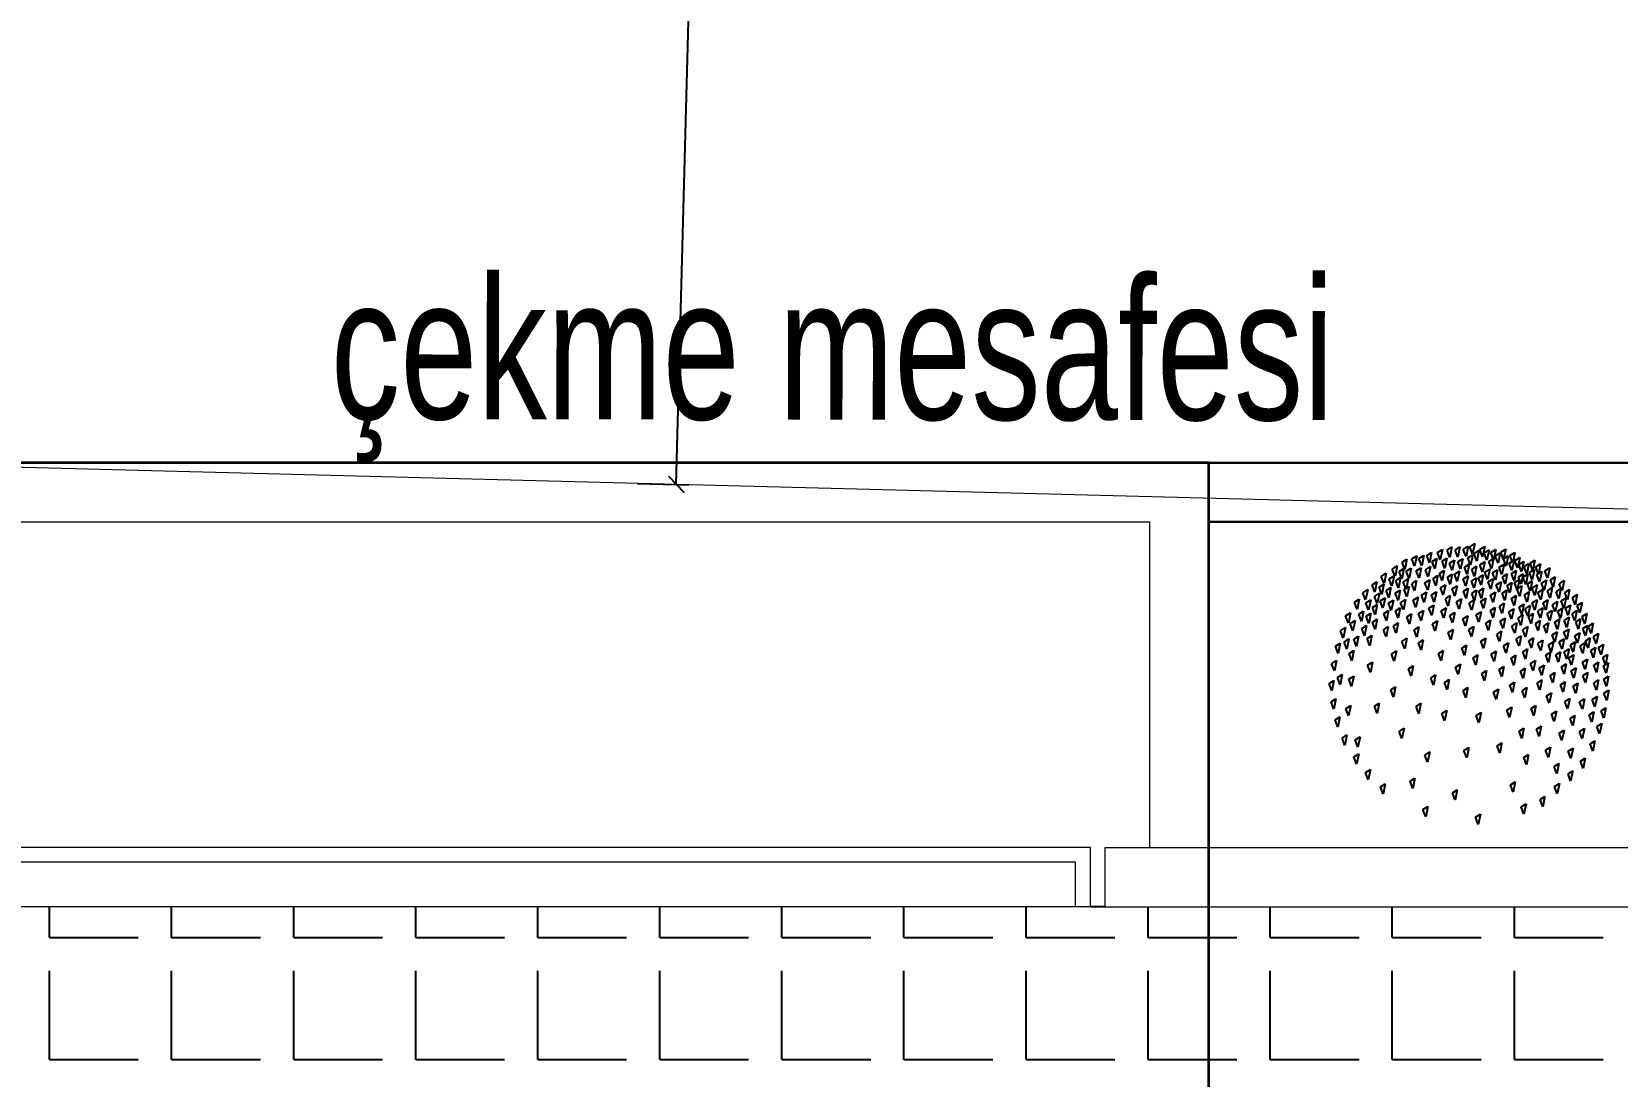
# Model space of a CAD drawing. Header units: inches. Extents: x -7543 to -822, y 102837 to 190349.
# Drawn here: x -837.20388 to -837.17709, y 102837.14122 to 102837.15887 of the extents above; entities that cross this region are included whole.
import ezdxf

# ---------------------------------------------------------------- set-up
doc = ezdxf.new("R2010")
doc.units = ezdxf.units.IN
doc.header["$MEASUREMENT"] = 0
doc.linetypes.add('__ZG_T_P__9', pattern=[22, 1, -10, 1, -10])
doc.linetypes.add('DASHED2', pattern=[9.525, 6.35, -3.175])
doc.layers.get('0').update_dxf_attribs({"lineweight": 25})
for name, color, linetype, lineweight in [('ARSA', 7, 'Continuous', 30), ('BİTKİ', 96, 'Continuous', 25), ('ICOL', 55, 'Continuous', 25), ('TARAMA', 8, 'Continuous', 25), ('YAZI', 7, 'Continuous', 25), ('ÇEKME MESAFESİ', 7, 'Continuous', 20)]:
    doc.layers.add(name, color=color, linetype=linetype, lineweight=lineweight)
doc.layers.add('BALKON', color=7, linetype='Continuous', lineweight=20, true_color=0xffaaa9)
doc.layers.add('DUVAR', color=7, linetype='Continuous', lineweight=35, true_color=0xfc4642)
doc.styles.add('İSİM', font='arial.ttf', dxfattribs={"width": 0.7, "height": 50})

msp = doc.modelspace()

# ---------------------------------------------------------------- linework, layer by layer
at = {"color": 0, "linetype": 'ByBlock', "lineweight": -2}
msp.add_line((-837.193124, 102837.151359), (-837.192861, 102837.151082), dxfattribs=at)
at = {"layer": 'ARSA', "color": 40}
for p, q in [((-837.183996, 102837.151588), (-837.134602, 102837.151588)), ((-837.183996, 102837.150588), (-837.135602, 102837.150588))]:
    msp.add_line(p, q, dxfattribs=at)
at = {"layer": 'BALKON'}
for p, q in [((-837.301996, 102837.151588), (-837.183996, 102837.151588)), ((-837.183996, 102837.151588), (-837.183996, 102837.145087)), ((-837.300996, 102837.150588), (-837.184996, 102837.150588)), ((-837.184996, 102837.150588), (-837.184996, 102837.145087)), ((-837.185996, 102837.145087), (-837.204996, 102837.145087)), ((-837.185996, 102837.144087), (-837.185996, 102837.145087)), ((-837.185746, 102837.145087), (-837.147621, 102837.145087)), ((-837.185746, 102837.144087), (-837.185746, 102837.145087)), ((-837.186246, 102837.144837), (-837.204996, 102837.144837)), ((-837.186246, 102837.144087), (-837.186246, 102837.144837)), ((-837.185996, 102837.144087), (-837.204996, 102837.144087)), ((-837.185746, 102837.144087), (-837.147621, 102837.144087))]:
    msp.add_line(p, q, dxfattribs=at)
at = {"layer": 'BİTKİ'}
for p, q in [((-837.18013, 102837.150069), (-837.180049, 102837.150121)), ((-837.180049, 102837.150121), (-837.180085, 102837.149946)), ((-837.179967, 102837.150112), (-837.179886, 102837.150164)), ((-837.179922, 102837.149989), (-837.179967, 102837.150112)), ((-837.179886, 102837.150164), (-837.179922, 102837.149989)), ((-837.179833, 102837.150112), (-837.179751, 102837.150165)), ((-837.179787, 102837.14999), (-837.179833, 102837.150112)), ((-837.179751, 102837.150165), (-837.179787, 102837.14999)), ((-837.179695, 102837.150124), (-837.179614, 102837.150177)), ((-837.179649, 102837.150002), (-837.179695, 102837.150124)), ((-837.179614, 102837.150177), (-837.179649, 102837.150002)), ((-837.179537, 102837.150046), (-837.179582, 102837.150168)), ((-837.179501, 102837.150221), (-837.179537, 102837.150046)), ((-837.179514, 102837.15005), (-837.179432, 102837.150102)), ((-837.179432, 102837.150102), (-837.179468, 102837.149927)), ((-837.179416, 102837.150123), (-837.179334, 102837.150175)), ((-837.17937, 102837.15), (-837.179416, 102837.150123)), ((-837.179334, 102837.150175), (-837.17937, 102837.15)), ((-837.179342, 102837.150065), (-837.17926, 102837.150118)), ((-837.17926, 102837.150118), (-837.179296, 102837.149943)), ((-837.179228, 102837.150071), (-837.179146, 102837.150124)), ((-837.179146, 102837.150124), (-837.179182, 102837.149949)), ((-837.179059, 102837.150075), (-837.178977, 102837.150127)), ((-837.178977, 102837.150127), (-837.179013, 102837.149952)), ((-837.180895, 102837.149792), (-837.180813, 102837.149845)), ((-837.180813, 102837.149845), (-837.180849, 102837.14967)), ((-837.180729, 102837.149909), (-837.180647, 102837.149961)), ((-837.180683, 102837.149786), (-837.180729, 102837.149909)), ((-837.180647, 102837.149961), (-837.180683, 102837.149786)), ((-837.180562, 102837.149963), (-837.180481, 102837.150015)), ((-837.180517, 102837.14984), (-837.180562, 102837.149963)), ((-837.180481, 102837.150015), (-837.180517, 102837.14984)), ((-837.180444, 102837.149968), (-837.180362, 102837.15002)), ((-837.180398, 102837.149845), (-837.180444, 102837.149968)), ((-837.180362, 102837.15002), (-837.180398, 102837.149845)), ((-837.180333, 102837.14978), (-837.180251, 102837.149832)), ((-837.180312, 102837.150019), (-837.18023, 102837.150071)), ((-837.180266, 102837.149896), (-837.180312, 102837.150019)), ((-837.180251, 102837.149832), (-837.180287, 102837.149657)), ((-837.18023, 102837.150071), (-837.180266, 102837.149896)), ((-837.180221, 102837.14992), (-837.18014, 102837.149972)), ((-837.180176, 102837.149797), (-837.180221, 102837.14992)), ((-837.18014, 102837.149972), (-837.180176, 102837.149797)), ((-837.180085, 102837.149946), (-837.18013, 102837.150069)), ((-837.180052, 102837.149923), (-837.179971, 102837.149976)), ((-837.180007, 102837.149801), (-837.180052, 102837.149923)), ((-837.179971, 102837.149976), (-837.180007, 102837.149801)), ((-837.179927, 102837.149889), (-837.179846, 102837.149941)), ((-837.179882, 102837.149766), (-837.179927, 102837.149889)), ((-837.179846, 102837.149941), (-837.179882, 102837.149766)), ((-837.179787, 102837.149913), (-837.179705, 102837.149965)), ((-837.179741, 102837.14979), (-837.179787, 102837.149913)), ((-837.179705, 102837.149965), (-837.179741, 102837.14979)), ((-837.179677, 102837.149821), (-837.179596, 102837.149873)), ((-837.179632, 102837.149698), (-837.179677, 102837.149821)), ((-837.179596, 102837.149873), (-837.179632, 102837.149698)), ((-837.179617, 102837.149979), (-837.179536, 102837.150031)), ((-837.179572, 102837.149856), (-837.179617, 102837.149979)), ((-837.179536, 102837.150031), (-837.179572, 102837.149856)), ((-837.179468, 102837.149927), (-837.179514, 102837.15005)), ((-837.179414, 102837.149861), (-837.179333, 102837.149913)), ((-837.179333, 102837.149913), (-837.179369, 102837.149738)), ((-837.179296, 102837.149943), (-837.179342, 102837.150065)), ((-837.179264, 102837.149919), (-837.179182, 102837.149972)), ((-837.179218, 102837.149797), (-837.179264, 102837.149919)), ((-837.179182, 102837.149949), (-837.179228, 102837.150071)), ((-837.179182, 102837.149972), (-837.179218, 102837.149797)), ((-837.179154, 102837.150014), (-837.179072, 102837.150066)), ((-837.179108, 102837.149891), (-837.179154, 102837.150014)), ((-837.179072, 102837.150066), (-837.179108, 102837.149891)), ((-837.179013, 102837.149952), (-837.179059, 102837.150075)), ((-837.179016, 102837.149964), (-837.178935, 102837.150016)), ((-837.178971, 102837.149841), (-837.179016, 102837.149964)), ((-837.178935, 102837.150016), (-837.178971, 102837.149841)), ((-837.17892, 102837.149888), (-837.178838, 102837.14994)), ((-837.178874, 102837.149765), (-837.17892, 102837.149888)), ((-837.178906, 102837.150021), (-837.178824, 102837.150073)), ((-837.17886, 102837.149898), (-837.178906, 102837.150021)), ((-837.178838, 102837.14994), (-837.178874, 102837.149765)), ((-837.178824, 102837.150073), (-837.17886, 102837.149898)), ((-837.178823, 102837.149936), (-837.178741, 102837.149988)), ((-837.178777, 102837.149813), (-837.178823, 102837.149936)), ((-837.178741, 102837.149988), (-837.178777, 102837.149813)), ((-837.178757, 102837.149868), (-837.178675, 102837.14992)), ((-837.178711, 102837.149745), (-837.178757, 102837.149868)), ((-837.178675, 102837.14992), (-837.178711, 102837.149745)), ((-837.178621, 102837.149708), (-837.178666, 102837.149831)), ((-837.178585, 102837.149883), (-837.178621, 102837.149708)), ((-837.178566, 102837.149891), (-837.178485, 102837.149943)), ((-837.17852, 102837.149768), (-837.178566, 102837.149891)), ((-837.178485, 102837.149943), (-837.17852, 102837.149768)), ((-837.178471, 102837.149827), (-837.17839, 102837.14988)), ((-837.178426, 102837.149705), (-837.178471, 102837.149827)), ((-837.17839, 102837.14988), (-837.178426, 102837.149705)), ((-837.181237, 102837.149525), (-837.181155, 102837.149577)), ((-837.181155, 102837.149577), (-837.181191, 102837.149402)), ((-837.18108, 102837.149668), (-837.180998, 102837.149721)), ((-837.181034, 102837.149546), (-837.18108, 102837.149668)), ((-837.180998, 102837.149721), (-837.181034, 102837.149546)), ((-837.180946, 102837.149624), (-837.180865, 102837.149676)), ((-837.180901, 102837.149501), (-837.180946, 102837.149624)), ((-837.180865, 102837.149676), (-837.180901, 102837.149501)), ((-837.180849, 102837.14967), (-837.180895, 102837.149792)), ((-837.180837, 102837.149594), (-837.180755, 102837.149646)), ((-837.180755, 102837.149646), (-837.180791, 102837.149471)), ((-837.180778, 102837.149748), (-837.180697, 102837.1498)), ((-837.180732, 102837.149625), (-837.180778, 102837.149748)), ((-837.180697, 102837.1498), (-837.180732, 102837.149625)), ((-837.180709, 102837.149571), (-837.180627, 102837.149624)), ((-837.180627, 102837.149624), (-837.180663, 102837.149449)), ((-837.180658, 102837.149757), (-837.180577, 102837.149809)), ((-837.180612, 102837.149634), (-837.180658, 102837.149757)), ((-837.180577, 102837.149809), (-837.180612, 102837.149634)), ((-837.180565, 102837.149544), (-837.180483, 102837.149597)), ((-837.180483, 102837.149597), (-837.180519, 102837.149422)), ((-837.180489, 102837.14976), (-837.180408, 102837.149813)), ((-837.180443, 102837.149638), (-837.180489, 102837.14976)), ((-837.180408, 102837.149813), (-837.180443, 102837.149638)), ((-837.180343, 102837.149558), (-837.180261, 102837.149611)), ((-837.180297, 102837.149436), (-837.180343, 102837.149558)), ((-837.180287, 102837.149657), (-837.180333, 102837.14978)), ((-837.180205, 102837.149633), (-837.180123, 102837.149685)), ((-837.180098, 102837.149716), (-837.180016, 102837.149768)), ((-837.179964, 102837.149654), (-837.179882, 102837.149706)), ((-837.179843, 102837.149704), (-837.179762, 102837.149757)), ((-837.179697, 102837.149627), (-837.179615, 102837.149679)), ((-837.179651, 102837.149504), (-837.179697, 102837.149627)), ((-837.179556, 102837.149588), (-837.179474, 102837.149641)), ((-837.179153, 102837.149605), (-837.179199, 102837.149727)), ((-837.178883, 102837.149716), (-837.178801, 102837.149768)), ((-837.178801, 102837.149768), (-837.178837, 102837.149593)), ((-837.178747, 102837.149616), (-837.178783, 102837.149441)), ((-837.178682, 102837.149711), (-837.178718, 102837.149536)), ((-837.178687, 102837.149654), (-837.178605, 102837.149706)), ((-837.178641, 102837.149531), (-837.178687, 102837.149654)), ((-837.178605, 102837.149706), (-837.178641, 102837.149531)), ((-837.178611, 102837.149542), (-837.178529, 102837.149594)), ((-837.178576, 102837.149731), (-837.178494, 102837.149784)), ((-837.17853, 102837.149609), (-837.178576, 102837.149731)), ((-837.178529, 102837.149594), (-837.178565, 102837.149419)), ((-837.178494, 102837.149784), (-837.17853, 102837.149609)), ((-837.178451, 102837.149697), (-837.178369, 102837.14975)), ((-837.178405, 102837.149575), (-837.178451, 102837.149697)), ((-837.178369, 102837.14975), (-837.178405, 102837.149575)), ((-837.178373, 102837.149551), (-837.178292, 102837.149604)), ((-837.178292, 102837.149604), (-837.178327, 102837.149429)), ((-837.178316, 102837.14976), (-837.178235, 102837.149812)), ((-837.17827, 102837.149637), (-837.178316, 102837.14976)), ((-837.178235, 102837.149812), (-837.17827, 102837.149637)), ((-837.178223, 102837.14961), (-837.178141, 102837.149662)), ((-837.178177, 102837.149487), (-837.178223, 102837.14961)), ((-837.178141, 102837.149662), (-837.178177, 102837.149487)), ((-837.178073, 102837.149544), (-837.177991, 102837.149596)), ((-837.177991, 102837.149596), (-837.178027, 102837.149421)), ((-837.181535, 102837.149233), (-837.181453, 102837.149285)), ((-837.181453, 102837.149285), (-837.181489, 102837.14911)), ((-837.18139, 102837.149392), (-837.181309, 102837.149445)), ((-837.181345, 102837.14927), (-837.18139, 102837.149392)), ((-837.181309, 102837.149445), (-837.181345, 102837.14927)), ((-837.181191, 102837.149402), (-837.181237, 102837.149525)), ((-837.181195, 102837.14933), (-837.181113, 102837.149383)), ((-837.181149, 102837.149208), (-837.181195, 102837.14933)), ((-837.181113, 102837.149383), (-837.181149, 102837.149208)), ((-837.181119, 102837.149484), (-837.181037, 102837.149537)), ((-837.181073, 102837.149361), (-837.181119, 102837.149484)), ((-837.181098, 102837.149254), (-837.181016, 102837.149307)), ((-837.181037, 102837.149537), (-837.181073, 102837.149361)), ((-837.181016, 102837.149307), (-837.181052, 102837.149132)), ((-837.181, 102837.149427), (-837.180919, 102837.149479)), ((-837.180955, 102837.149304), (-837.181, 102837.149427)), ((-837.180919, 102837.149479), (-837.180955, 102837.149304)), ((-837.180354, 102837.149227), (-837.1804, 102837.14935)), ((-837.17995, 102837.149167), (-837.179996, 102837.149289)), ((-837.179915, 102837.149342), (-837.17995, 102837.149167)), ((-837.179801, 102837.14951), (-837.179837, 102837.149335)), ((-837.179727, 102837.14929), (-837.179763, 102837.149115)), ((-837.179353, 102837.149471), (-837.179389, 102837.149295)), ((-837.179316, 102837.149299), (-837.179352, 102837.149123)), ((-837.179091, 102837.149401), (-837.179137, 102837.149524)), ((-837.178881, 102837.149292), (-837.178799, 102837.149344)), ((-837.178835, 102837.149169), (-837.178881, 102837.149292)), ((-837.178799, 102837.149344), (-837.178835, 102837.149169)), ((-837.178662, 102837.149356), (-837.17858, 102837.149409)), ((-837.178616, 102837.149234), (-837.178662, 102837.149356)), ((-837.17858, 102837.149409), (-837.178616, 102837.149234)), ((-837.178565, 102837.149419), (-837.178611, 102837.149542)), ((-837.17853, 102837.14947), (-837.178448, 102837.149522)), ((-837.178484, 102837.149347), (-837.17853, 102837.14947)), ((-837.178448, 102837.149522), (-837.178484, 102837.149347)), ((-837.178433, 102837.149393), (-837.178352, 102837.149446)), ((-837.178387, 102837.149271), (-837.178433, 102837.149393)), ((-837.178352, 102837.149446), (-837.178387, 102837.149271)), ((-837.178327, 102837.149429), (-837.178373, 102837.149551)), ((-837.178273, 102837.149425), (-837.178192, 102837.149477)), ((-837.178228, 102837.149302), (-837.178273, 102837.149425)), ((-837.178192, 102837.149477), (-837.178228, 102837.149302)), ((-837.178126, 102837.149409), (-837.178045, 102837.149462)), ((-837.178081, 102837.149287), (-837.178126, 102837.149409)), ((-837.178045, 102837.149462), (-837.178081, 102837.149287)), ((-837.178027, 102837.149421), (-837.178073, 102837.149544)), ((-837.17804, 102837.149253), (-837.177959, 102837.149305)), ((-837.177959, 102837.149305), (-837.177995, 102837.14913)), ((-837.177979, 102837.149394), (-837.177898, 102837.149446)), ((-837.177934, 102837.149271), (-837.177979, 102837.149394)), ((-837.177898, 102837.149446), (-837.177934, 102837.149271)), ((-837.177851, 102837.149309), (-837.17777, 102837.149362)), ((-837.177806, 102837.149187), (-837.177851, 102837.149309)), ((-837.17777, 102837.149362), (-837.177806, 102837.149187)), ((-837.181683, 102837.148999), (-837.181601, 102837.149051)), ((-837.181601, 102837.149051), (-837.181637, 102837.148876)), ((-837.181489, 102837.14911), (-837.181535, 102837.149233)), ((-837.181462, 102837.14903), (-837.18138, 102837.149082)), ((-837.181416, 102837.148907), (-837.181462, 102837.14903)), ((-837.18138, 102837.149082), (-837.181416, 102837.148907)), ((-837.181342, 102837.149221), (-837.18126, 102837.149274)), ((-837.181296, 102837.149099), (-837.181342, 102837.149221)), ((-837.181336, 102837.148996), (-837.181255, 102837.149048)), ((-837.18126, 102837.149274), (-837.181296, 102837.149099)), ((-837.181255, 102837.149048), (-837.181291, 102837.148873)), ((-837.18123, 102837.149141), (-837.181148, 102837.149193)), ((-837.181184, 102837.149018), (-837.18123, 102837.149141)), ((-837.181148, 102837.149193), (-837.181184, 102837.149018)), ((-837.181052, 102837.149132), (-837.181098, 102837.149254)), ((-837.180957, 102837.149216), (-837.180876, 102837.149268)), ((-837.180911, 102837.149093), (-837.180957, 102837.149216)), ((-837.180876, 102837.149268), (-837.180911, 102837.149093)), ((-837.180754, 102837.149222), (-837.180672, 102837.149275)), ((-837.180275, 102837.149129), (-837.180194, 102837.149181)), ((-837.180194, 102837.149181), (-837.180229, 102837.149006)), ((-837.180069, 102837.149085), (-837.179987, 102837.149137)), ((-837.180023, 102837.148962), (-837.180069, 102837.149085)), ((-837.179987, 102837.149137), (-837.180023, 102837.148962)), ((-837.179922, 102837.149008), (-837.17984, 102837.14906)), ((-837.17984, 102837.14906), (-837.179876, 102837.148885)), ((-837.179763, 102837.149115), (-837.179808, 102837.149238)), ((-837.17955, 102837.149095), (-837.179596, 102837.149217)), ((-837.179514, 102837.14927), (-837.17955, 102837.149095)), ((-837.179476, 102837.149019), (-837.179395, 102837.149071)), ((-837.179431, 102837.148896), (-837.179476, 102837.149019)), ((-837.179395, 102837.149071), (-837.179431, 102837.148896)), ((-837.179352, 102837.149123), (-837.179397, 102837.149246)), ((-837.179238, 102837.149091), (-837.179157, 102837.149143)), ((-837.179193, 102837.148968), (-837.179238, 102837.149091)), ((-837.179157, 102837.149143), (-837.179193, 102837.148968)), ((-837.179085, 102837.149161), (-837.179003, 102837.149213)), ((-837.179039, 102837.149038), (-837.179085, 102837.149161)), ((-837.179003, 102837.149213), (-837.179039, 102837.149038)), ((-837.178925, 102837.149067), (-837.178844, 102837.14912)), ((-837.17888, 102837.148945), (-837.178925, 102837.149067)), ((-837.178844, 102837.14912), (-837.17888, 102837.148945)), ((-837.178753, 102837.149145), (-837.178672, 102837.149197)), ((-837.178707, 102837.149022), (-837.178753, 102837.149145)), ((-837.178672, 102837.149197), (-837.178707, 102837.149022)), ((-837.178648, 102837.14912), (-837.178566, 102837.149173)), ((-837.178602, 102837.148997), (-837.178648, 102837.14912)), ((-837.178566, 102837.149173), (-837.178602, 102837.148997)), ((-837.178594, 102837.148989), (-837.178512, 102837.149042)), ((-837.178512, 102837.149042), (-837.178548, 102837.148867)), ((-837.178531, 102837.149221), (-837.178449, 102837.149273)), ((-837.178485, 102837.149098), (-837.178531, 102837.149221)), ((-837.178449, 102837.149273), (-837.178485, 102837.149098)), ((-837.178434, 102837.149082), (-837.178353, 102837.149135)), ((-837.178388, 102837.14896), (-837.178434, 102837.149082)), ((-837.178353, 102837.149135), (-837.178388, 102837.14896)), ((-837.178346, 102837.14922), (-837.178264, 102837.149273)), ((-837.1783, 102837.149098), (-837.178346, 102837.14922)), ((-837.178264, 102837.149273), (-837.1783, 102837.149098)), ((-837.178278, 102837.14904), (-837.178196, 102837.149092)), ((-837.178232, 102837.148917), (-837.178278, 102837.14904)), ((-837.178196, 102837.149092), (-837.178232, 102837.148917)), ((-837.178186, 102837.149189), (-837.178105, 102837.149242)), ((-837.178141, 102837.149066), (-837.178186, 102837.149189)), ((-837.178105, 102837.149242), (-837.178141, 102837.149066)), ((-837.178099, 102837.149078), (-837.178018, 102837.149131)), ((-837.178054, 102837.148955), (-837.178099, 102837.149078)), ((-837.178018, 102837.149131), (-837.178054, 102837.148955)), ((-837.177995, 102837.14913), (-837.17804, 102837.149253)), ((-837.177968, 102837.149129), (-837.177886, 102837.149182)), ((-837.177922, 102837.149007), (-837.177968, 102837.149129)), ((-837.177886, 102837.149182), (-837.177922, 102837.149007)), ((-837.177858, 102837.149037), (-837.177777, 102837.14909)), ((-837.177813, 102837.148915), (-837.177858, 102837.149037)), ((-837.177777, 102837.14909), (-837.177813, 102837.148915)), ((-837.17777, 102837.149175), (-837.177689, 102837.149227)), ((-837.177725, 102837.149052), (-837.17777, 102837.149175)), ((-837.177689, 102837.149227), (-837.177725, 102837.149052)), ((-837.177686, 102837.14899), (-837.177605, 102837.149043)), ((-837.177605, 102837.149043), (-837.177641, 102837.148868)), ((-837.181768, 102837.148748), (-837.181687, 102837.148801)), ((-837.181687, 102837.148801), (-837.181722, 102837.148626)), ((-837.181637, 102837.148876), (-837.181683, 102837.148999)), ((-837.181606, 102837.14887), (-837.181524, 102837.148922)), ((-837.18156, 102837.148747), (-837.181606, 102837.14887)), ((-837.181524, 102837.148922), (-837.18156, 102837.148747)), ((-837.18141, 102837.148787), (-837.181329, 102837.14884)), ((-837.181364, 102837.148665), (-837.18141, 102837.148787)), ((-837.181329, 102837.14884), (-837.181364, 102837.148665)), ((-837.181291, 102837.148873), (-837.181336, 102837.148996)), ((-837.180527, 102837.148762), (-837.180445, 102837.148814)), ((-837.180213, 102837.148863), (-837.180132, 102837.148915)), ((-837.180168, 102837.14874), (-837.180213, 102837.148863)), ((-837.180132, 102837.148915), (-837.180168, 102837.14874)), ((-837.179951, 102837.148717), (-837.179869, 102837.148769)), ((-837.179876, 102837.148885), (-837.179922, 102837.149008)), ((-837.179869, 102837.148769), (-837.179905, 102837.148594)), ((-837.179703, 102837.148948), (-837.179621, 102837.149)), ((-837.179657, 102837.148825), (-837.179703, 102837.148948)), ((-837.179621, 102837.149), (-837.179657, 102837.148825)), ((-837.1796, 102837.14877), (-837.179519, 102837.148823)), ((-837.179555, 102837.148648), (-837.1796, 102837.14877)), ((-837.179519, 102837.148823), (-837.179555, 102837.148648)), ((-837.179314, 102837.148875), (-837.179233, 102837.148927)), ((-837.179268, 102837.148752), (-837.179314, 102837.148875)), ((-837.179233, 102837.148927), (-837.179268, 102837.148752)), ((-837.17907, 102837.148908), (-837.178988, 102837.14896)), ((-837.179024, 102837.148785), (-837.17907, 102837.148908)), ((-837.178988, 102837.14896), (-837.179024, 102837.148785)), ((-837.178873, 102837.148829), (-837.178791, 102837.148881)), ((-837.178827, 102837.148706), (-837.178873, 102837.148829)), ((-837.178791, 102837.148881), (-837.178827, 102837.148706)), ((-837.178769, 102837.148962), (-837.178688, 102837.149015)), ((-837.178724, 102837.14884), (-837.178769, 102837.148962)), ((-837.178688, 102837.149015), (-837.178724, 102837.14884)), ((-837.178689, 102837.148766), (-837.178607, 102837.148818)), ((-837.178643, 102837.148643), (-837.178689, 102837.148766)), ((-837.178607, 102837.148818), (-837.178643, 102837.148643)), ((-837.178548, 102837.148867), (-837.178594, 102837.148989)), ((-837.17815, 102837.148893), (-837.178068, 102837.148945)), ((-837.178104, 102837.14877), (-837.17815, 102837.148893)), ((-837.178068, 102837.148945), (-837.178104, 102837.14877)), ((-837.177994, 102837.148726), (-837.177912, 102837.148778)), ((-837.17799, 102837.148924), (-837.177909, 102837.148976)), ((-837.177944, 102837.148801), (-837.17799, 102837.148924)), ((-837.177912, 102837.148778), (-837.177948, 102837.148603)), ((-837.177909, 102837.148976), (-837.177944, 102837.148801)), ((-837.177796, 102837.148896), (-837.177715, 102837.148948)), ((-837.177751, 102837.148773), (-837.177796, 102837.148896)), ((-837.177715, 102837.148948), (-837.177751, 102837.148773)), ((-837.177641, 102837.148868), (-837.177686, 102837.14899)), ((-837.177675, 102837.148788), (-837.177593, 102837.14884)), ((-837.177629, 102837.148665), (-837.177675, 102837.148788)), ((-837.177593, 102837.14884), (-837.177629, 102837.148665)), ((-837.177581, 102837.148824), (-837.177499, 102837.148877)), ((-837.177535, 102837.148702), (-837.177581, 102837.148824)), ((-837.177499, 102837.148877), (-837.177535, 102837.148702)), ((-837.181811, 102837.148363), (-837.181857, 102837.148486)), ((-837.181722, 102837.148626), (-837.181768, 102837.148748)), ((-837.181708, 102837.148558), (-837.181627, 102837.14861)), ((-837.181627, 102837.14861), (-837.181663, 102837.148435)), ((-837.181544, 102837.148604), (-837.181463, 102837.148657)), ((-837.181499, 102837.148481), (-837.181544, 102837.148604)), ((-837.181463, 102837.148657), (-837.181499, 102837.148481)), ((-837.181322, 102837.148618), (-837.18124, 102837.148671)), ((-837.181276, 102837.148495), (-837.181322, 102837.148618)), ((-837.18124, 102837.148671), (-837.181276, 102837.148495)), ((-837.180731, 102837.148569), (-837.180649, 102837.148621)), ((-837.180649, 102837.148621), (-837.180685, 102837.148446)), ((-837.179905, 102837.148594), (-837.179951, 102837.148717)), ((-837.17972, 102837.148454), (-837.179639, 102837.148507)), ((-837.179639, 102837.148507), (-837.179675, 102837.148332)), ((-837.179396, 102837.148573), (-837.179315, 102837.148626)), ((-837.179351, 102837.148451), (-837.179396, 102837.148573)), ((-837.179315, 102837.148626), (-837.179351, 102837.148451)), ((-837.17913, 102837.148687), (-837.179049, 102837.14874)), ((-837.179084, 102837.148565), (-837.17913, 102837.148687)), ((-837.179049, 102837.14874), (-837.179084, 102837.148565)), ((-837.179015, 102837.148494), (-837.178933, 102837.148546)), ((-837.178969, 102837.148371), (-837.179015, 102837.148494)), ((-837.178933, 102837.148546), (-837.178969, 102837.148371)), ((-837.178799, 102837.148609), (-837.178717, 102837.148662)), ((-837.178753, 102837.148487), (-837.178799, 102837.148609)), ((-837.178717, 102837.148662), (-837.178753, 102837.148487)), ((-837.178589, 102837.148577), (-837.178507, 102837.148629)), ((-837.178543, 102837.148454), (-837.178589, 102837.148577)), ((-837.178254, 102837.14851), (-837.178173, 102837.148563)), ((-837.178173, 102837.148563), (-837.178209, 102837.148388)), ((-837.178191, 102837.14868), (-837.17811, 102837.148732)), ((-837.178146, 102837.148557), (-837.178191, 102837.14868)), ((-837.17811, 102837.148732), (-837.178146, 102837.148557)), ((-837.178073, 102837.14856), (-837.177991, 102837.148613)), ((-837.178027, 102837.148438), (-837.178073, 102837.14856)), ((-837.177991, 102837.148613), (-837.178027, 102837.148438)), ((-837.177948, 102837.148603), (-837.177994, 102837.148726)), ((-837.177885, 102837.148509), (-837.177804, 102837.148561)), ((-837.177839, 102837.148386), (-837.177885, 102837.148509)), ((-837.177804, 102837.148561), (-837.177839, 102837.148386)), ((-837.177809, 102837.148663), (-837.177728, 102837.148715)), ((-837.177764, 102837.14854), (-837.177809, 102837.148663)), ((-837.177728, 102837.148715), (-837.177764, 102837.14854)), ((-837.177722, 102837.148489), (-837.177641, 102837.148542)), ((-837.177677, 102837.148367), (-837.177722, 102837.148489)), ((-837.177641, 102837.148542), (-837.177677, 102837.148367)), ((-837.177631, 102837.148577), (-837.17755, 102837.148629)), ((-837.177586, 102837.148454), (-837.177631, 102837.148577)), ((-837.17755, 102837.148629), (-837.177586, 102837.148454)), ((-837.177493, 102837.148651), (-837.177412, 102837.148703)), ((-837.177448, 102837.148528), (-837.177493, 102837.148651)), ((-837.177412, 102837.148703), (-837.177448, 102837.148528)), ((-837.17741, 102837.148466), (-837.177328, 102837.148519)), ((-837.177328, 102837.148519), (-837.177364, 102837.148344)), ((-837.181839, 102837.148245), (-837.181874, 102837.14807)), ((-837.180115, 102837.148363), (-837.180033, 102837.148415)), ((-837.180069, 102837.14824), (-837.180115, 102837.148363)), ((-837.180033, 102837.148415), (-837.180069, 102837.14824)), ((-837.179675, 102837.148332), (-837.17972, 102837.148454)), ((-837.17953, 102837.14829), (-837.179448, 102837.148343)), ((-837.179484, 102837.148168), (-837.17953, 102837.14829)), ((-837.179448, 102837.148343), (-837.179484, 102837.148168)), ((-837.179222, 102837.148351), (-837.17914, 102837.148404)), ((-837.179176, 102837.148229), (-837.179222, 102837.148351)), ((-837.17914, 102837.148404), (-837.179176, 102837.148229)), ((-837.178887, 102837.148285), (-837.178806, 102837.148337)), ((-837.178842, 102837.148162), (-837.178887, 102837.148285)), ((-837.178806, 102837.148337), (-837.178842, 102837.148162)), ((-837.17869, 102837.148393), (-837.178608, 102837.148445)), ((-837.178644, 102837.14827), (-837.17869, 102837.148393)), ((-837.178608, 102837.148445), (-837.178644, 102837.14827)), ((-837.17799, 102837.148392), (-837.177908, 102837.148445)), ((-837.177908, 102837.148445), (-837.177944, 102837.14827)), ((-837.177911, 102837.148292), (-837.177829, 102837.148344)), ((-837.177865, 102837.148169), (-837.177911, 102837.148292)), ((-837.177829, 102837.148344), (-837.177865, 102837.148169)), ((-837.177679, 102837.148216), (-837.177598, 102837.148269)), ((-837.177634, 102837.148094), (-837.177679, 102837.148216)), ((-837.177598, 102837.148269), (-837.177634, 102837.148094)), ((-837.177541, 102837.148415), (-837.17746, 102837.148467)), ((-837.177495, 102837.148292), (-837.177541, 102837.148415)), ((-837.17746, 102837.148467), (-837.177495, 102837.148292)), ((-837.177492, 102837.148165), (-837.17741, 102837.148217)), ((-837.17741, 102837.148217), (-837.177446, 102837.148042)), ((-837.177364, 102837.148344), (-837.17741, 102837.148466)), ((-837.177338, 102837.148297), (-837.177257, 102837.14835)), ((-837.177292, 102837.148175), (-837.177338, 102837.148297)), ((-837.177257, 102837.14835), (-837.177292, 102837.148175)), ((-837.180244, 102837.14795), (-837.180163, 102837.148002)), ((-837.180199, 102837.147827), (-837.180244, 102837.14795)), ((-837.180163, 102837.148002), (-837.180199, 102837.147827)), ((-837.179825, 102837.148134), (-837.179743, 102837.148187)), ((-837.179779, 102837.148012), (-837.179825, 102837.148134)), ((-837.179743, 102837.148187), (-837.179779, 102837.148012)), ((-837.179384, 102837.148026), (-837.179302, 102837.148079)), ((-837.179338, 102837.147903), (-837.179384, 102837.148026)), ((-837.179302, 102837.148079), (-837.179338, 102837.147903)), ((-837.179091, 102837.148092), (-837.17901, 102837.148144)), ((-837.179046, 102837.147969), (-837.179091, 102837.148092)), ((-837.17901, 102837.148144), (-837.179046, 102837.147969)), ((-837.178728, 102837.148067), (-837.178647, 102837.148119)), ((-837.178683, 102837.147944), (-837.178728, 102837.148067)), ((-837.178647, 102837.148119), (-837.178683, 102837.147944)), ((-837.177871, 102837.148069), (-837.177789, 102837.148122)), ((-837.177825, 102837.147947), (-837.177871, 102837.148069)), ((-837.177789, 102837.148122), (-837.177825, 102837.147947)), ((-837.177674, 102837.147991), (-837.177592, 102837.148043)), ((-837.177628, 102837.147868), (-837.177674, 102837.147991)), ((-837.177592, 102837.148043), (-837.177628, 102837.147868)), ((-837.177446, 102837.148042), (-837.177492, 102837.148165)), ((-837.177326, 102837.148157), (-837.177244, 102837.148209)), ((-837.17728, 102837.148034), (-837.177326, 102837.148157)), ((-837.17732, 102837.147931), (-837.177239, 102837.147984)), ((-837.177244, 102837.148209), (-837.17728, 102837.148034)), ((-837.177239, 102837.147984), (-837.177275, 102837.147809)), ((-837.181962, 102837.147855), (-837.18188, 102837.147907)), ((-837.18188, 102837.147907), (-837.181916, 102837.147732)), ((-837.180013, 102837.147874), (-837.179932, 102837.147927)), ((-837.179932, 102837.147927), (-837.179967, 102837.147752)), ((-837.179652, 102837.147616), (-837.179697, 102837.147738)), ((-837.179616, 102837.147791), (-837.179652, 102837.147616)), ((-837.178911, 102837.14783), (-837.178829, 102837.147883)), ((-837.178288, 102837.147648), (-837.178207, 102837.1477)), ((-837.17784, 102837.147812), (-837.177759, 102837.147864)), ((-837.177795, 102837.147689), (-837.17784, 102837.147812)), ((-837.177759, 102837.147864), (-837.177795, 102837.147689)), ((-837.17749, 102837.147866), (-837.177408, 102837.147918)), ((-837.177444, 102837.147743), (-837.17749, 102837.147866)), ((-837.177408, 102837.147918), (-837.177444, 102837.147743)), ((-837.177275, 102837.147809), (-837.17732, 102837.147931)), ((-837.177318, 102837.147694), (-837.177237, 102837.147747)), ((-837.177272, 102837.147571), (-837.177318, 102837.147694)), ((-837.177237, 102837.147747), (-837.177272, 102837.147571)), ((-837.180493, 102837.14747), (-837.180412, 102837.147523)), ((-837.180448, 102837.147348), (-837.180493, 102837.14747)), ((-837.180412, 102837.147523), (-837.180448, 102837.147348)), ((-837.177979, 102837.147551), (-837.177897, 102837.147603)), ((-837.177933, 102837.147428), (-837.177979, 102837.147551)), ((-837.177897, 102837.147603), (-837.177933, 102837.147428)), ((-837.177729, 102837.147545), (-837.177647, 102837.147597)), ((-837.177683, 102837.147422), (-837.177729, 102837.147545)), ((-837.177647, 102837.147597), (-837.177683, 102837.147422)), ((-837.177516, 102837.147586), (-837.177434, 102837.147639)), ((-837.17747, 102837.147464), (-837.177516, 102837.147586)), ((-837.177434, 102837.147639), (-837.17747, 102837.147464)), ((-837.177366, 102837.147396), (-837.177284, 102837.147448)), ((-837.177284, 102837.147448), (-837.17732, 102837.147273)), ((-837.181861, 102837.147242), (-837.181779, 102837.147294)), ((-837.181815, 102837.147119), (-837.181861, 102837.147242)), ((-837.181779, 102837.147294), (-837.181815, 102837.147119)), ((-837.180055, 102837.147351), (-837.179974, 102837.147403)), ((-837.18001, 102837.147228), (-837.180055, 102837.147351)), ((-837.179974, 102837.147403), (-837.18001, 102837.147228)), ((-837.177889, 102837.147265), (-837.177808, 102837.147317)), ((-837.177808, 102837.147317), (-837.177843, 102837.147142)), ((-837.17757, 102837.147327), (-837.177488, 102837.147379)), ((-837.177524, 102837.147204), (-837.17757, 102837.147327)), ((-837.177488, 102837.147379), (-837.177524, 102837.147204)), ((-837.177439, 102837.147129), (-837.177357, 102837.147182)), ((-837.177357, 102837.147182), (-837.177393, 102837.147007)), ((-837.17732, 102837.147273), (-837.177366, 102837.147396)), ((-837.181743, 102837.146936), (-837.181661, 102837.146988)), ((-837.181697, 102837.146813), (-837.181743, 102837.146936)), ((-837.181661, 102837.146988), (-837.181697, 102837.146813)), ((-837.181522, 102837.146904), (-837.18144, 102837.146957)), ((-837.181476, 102837.146782), (-837.181522, 102837.146904)), ((-837.18144, 102837.146957), (-837.181476, 102837.146782)), ((-837.177552, 102837.146837), (-837.177471, 102837.146889)), ((-837.177471, 102837.146889), (-837.177507, 102837.146714)), ((-837.177393, 102837.147007), (-837.177439, 102837.147129)), ((-837.181543, 102837.14662), (-837.181462, 102837.146672)), ((-837.181498, 102837.146497), (-837.181543, 102837.14662)), ((-837.181462, 102837.146672), (-837.181498, 102837.146497)), ((-837.180262, 102837.146701), (-837.180298, 102837.146526)), ((-837.178674, 102837.146608), (-837.178592, 102837.14666)), ((-837.178628, 102837.146485), (-837.178674, 102837.146608)), ((-837.178592, 102837.14666), (-837.178628, 102837.146485)), ((-837.178258, 102837.146608), (-837.178304, 102837.146731)), ((-837.178222, 102837.146783), (-837.178258, 102837.146608)), ((-837.177922, 102837.146714), (-837.177841, 102837.146766)), ((-837.177841, 102837.146766), (-837.177876, 102837.146591)), ((-837.177507, 102837.146714), (-837.177552, 102837.146837)), ((-837.181301, 102837.146232), (-837.181347, 102837.146354)), ((-837.181265, 102837.146407), (-837.181301, 102837.146232)), ((-837.178161, 102837.146455), (-837.178079, 102837.146507)), ((-837.178115, 102837.146332), (-837.178161, 102837.146455)), ((-837.178079, 102837.146507), (-837.178115, 102837.146332)), ((-837.177926, 102837.146329), (-837.177845, 102837.146381)), ((-837.177845, 102837.146381), (-837.177881, 102837.146206)), ((-837.177716, 102837.146545), (-837.177635, 102837.146598)), ((-837.17767, 102837.146423), (-837.177716, 102837.146545)), ((-837.177635, 102837.146598), (-837.17767, 102837.146423)), ((-837.181094, 102837.146111), (-837.181013, 102837.146163)), ((-837.181049, 102837.145988), (-837.181094, 102837.146111)), ((-837.181013, 102837.146163), (-837.181049, 102837.145988)), ((-837.180593, 102837.146205), (-837.180512, 102837.146258)), ((-837.180547, 102837.146083), (-837.180593, 102837.146205)), ((-837.180512, 102837.146258), (-837.180547, 102837.146083)), ((-837.178855, 102837.146024), (-837.1789, 102837.146147)), ((-837.178819, 102837.146199), (-837.178855, 102837.146024)), ((-837.178152, 102837.146117), (-837.178071, 102837.146169)), ((-837.178107, 102837.145994), (-837.178152, 102837.146117)), ((-837.178071, 102837.146169), (-837.178107, 102837.145994)), ((-837.179879, 102837.14601), (-837.179797, 102837.146063)), ((-837.179833, 102837.145887), (-837.179879, 102837.14601)), ((-837.179797, 102837.146063), (-837.179833, 102837.145887)), ((-837.178717, 102837.145773), (-837.178635, 102837.145825)), ((-837.178635, 102837.145825), (-837.178671, 102837.14565)), ((-837.178397, 102837.145897), (-837.178316, 102837.145949)), ((-837.178352, 102837.145774), (-837.178397, 102837.145897)), ((-837.178316, 102837.145949), (-837.178352, 102837.145774)), ((-837.180376, 102837.145728), (-837.180294, 102837.14578)), ((-837.18033, 102837.145605), (-837.180376, 102837.145728)), ((-837.180294, 102837.14578), (-837.18033, 102837.145605)), ((-837.179487, 102837.145597), (-837.179406, 102837.14565)), ((-837.179442, 102837.145475), (-837.179487, 102837.145597)), ((-837.179406, 102837.14565), (-837.179442, 102837.145475)), ((-837.178671, 102837.14565), (-837.178717, 102837.145773))]:
    msp.add_line(p, q, dxfattribs=at)
at = {"layer": 'BİTKİ', "color": 222}
for p, q in [((-837.179582, 102837.150168), (-837.179501, 102837.150221)), ((-837.179552, 102837.149786), (-837.179471, 102837.149839)), ((-837.179471, 102837.149839), (-837.179506, 102837.149664)), ((-837.179369, 102837.149738), (-837.179414, 102837.149861)), ((-837.179089, 102837.149822), (-837.179007, 102837.149874)), ((-837.179043, 102837.149699), (-837.179089, 102837.149822)), ((-837.179007, 102837.149874), (-837.179043, 102837.149699)), ((-837.178666, 102837.149831), (-837.178585, 102837.149883)), ((-837.180791, 102837.149471), (-837.180837, 102837.149594)), ((-837.180663, 102837.149449), (-837.180709, 102837.149571)), ((-837.180261, 102837.149611), (-837.180297, 102837.149436)), ((-837.180159, 102837.14951), (-837.180205, 102837.149633)), ((-837.180123, 102837.149685), (-837.180159, 102837.14951)), ((-837.180052, 102837.149593), (-837.180098, 102837.149716)), ((-837.180016, 102837.149768), (-837.180052, 102837.149593)), ((-837.179918, 102837.149531), (-837.179964, 102837.149654)), ((-837.179882, 102837.149706), (-837.179918, 102837.149531)), ((-837.179798, 102837.149582), (-837.179843, 102837.149704)), ((-837.179762, 102837.149757), (-837.179798, 102837.149582)), ((-837.179615, 102837.149679), (-837.179651, 102837.149504)), ((-837.17951, 102837.149466), (-837.179556, 102837.149588)), ((-837.179506, 102837.149664), (-837.179552, 102837.149786)), ((-837.179474, 102837.149641), (-837.17951, 102837.149466)), ((-837.17944, 102837.149644), (-837.179358, 102837.149696)), ((-837.179394, 102837.149521), (-837.17944, 102837.149644)), ((-837.179358, 102837.149696), (-837.179394, 102837.149521)), ((-837.17933, 102837.149738), (-837.179249, 102837.149791)), ((-837.179284, 102837.149616), (-837.17933, 102837.149738)), ((-837.179249, 102837.149791), (-837.179284, 102837.149616)), ((-837.179274, 102837.149574), (-837.179193, 102837.149626)), ((-837.179229, 102837.149451), (-837.179274, 102837.149574)), ((-837.179193, 102837.149626), (-837.179229, 102837.149451)), ((-837.179199, 102837.149727), (-837.179117, 102837.14978)), ((-837.179117, 102837.14978), (-837.179153, 102837.149605)), ((-837.179137, 102837.149524), (-837.179055, 102837.149576)), ((-837.179055, 102837.149576), (-837.179091, 102837.149401)), ((-837.179033, 102837.149657), (-837.178952, 102837.14971)), ((-837.178987, 102837.149534), (-837.179033, 102837.149657)), ((-837.178952, 102837.14971), (-837.178987, 102837.149534)), ((-837.178955, 102837.149511), (-837.178874, 102837.149564)), ((-837.178874, 102837.149564), (-837.17891, 102837.149389)), ((-837.178837, 102837.149593), (-837.178883, 102837.149716)), ((-837.178829, 102837.149564), (-837.178747, 102837.149616)), ((-837.178783, 102837.149441), (-837.178829, 102837.149564)), ((-837.178764, 102837.149658), (-837.178682, 102837.149711)), ((-837.178718, 102837.149536), (-837.178764, 102837.149658)), ((-837.180844, 102837.149384), (-837.180762, 102837.149436)), ((-837.180798, 102837.149261), (-837.180844, 102837.149384)), ((-837.180762, 102837.149436), (-837.180798, 102837.149261)), ((-837.180693, 102837.149443), (-837.180612, 102837.149495)), ((-837.180648, 102837.14932), (-837.180693, 102837.149443)), ((-837.180612, 102837.149495), (-837.180648, 102837.14932)), ((-837.180519, 102837.149422), (-837.180565, 102837.149544)), ((-837.180541, 102837.149264), (-837.180459, 102837.149316)), ((-837.180459, 102837.149316), (-837.180495, 102837.149141)), ((-837.1804, 102837.14935), (-837.180318, 102837.149402)), ((-837.180318, 102837.149402), (-837.180354, 102837.149227)), ((-837.180231, 102837.149353), (-837.180149, 102837.149406)), ((-837.180185, 102837.149231), (-837.180231, 102837.149353)), ((-837.180149, 102837.149406), (-837.180185, 102837.149231)), ((-837.18008, 102837.149474), (-837.179998, 102837.149527)), ((-837.180034, 102837.149351), (-837.18008, 102837.149474)), ((-837.179998, 102837.149527), (-837.180034, 102837.149351)), ((-837.179996, 102837.149289), (-837.179915, 102837.149342)), ((-837.179883, 102837.149458), (-837.179801, 102837.14951)), ((-837.179837, 102837.149335), (-837.179883, 102837.149458)), ((-837.179808, 102837.149238), (-837.179727, 102837.14929)), ((-837.179692, 102837.149418), (-837.179611, 102837.14947)), ((-837.179646, 102837.149295), (-837.179692, 102837.149418)), ((-837.179611, 102837.14947), (-837.179646, 102837.149295)), ((-837.179551, 102837.149379), (-837.17947, 102837.149432)), ((-837.179506, 102837.149257), (-837.179551, 102837.149379)), ((-837.17947, 102837.149432), (-837.179506, 102837.149257)), ((-837.179434, 102837.149418), (-837.179353, 102837.149471)), ((-837.179389, 102837.149295), (-837.179434, 102837.149418)), ((-837.179397, 102837.149246), (-837.179316, 102837.149299)), ((-837.179234, 102837.149351), (-837.179153, 102837.149403)), ((-837.179189, 102837.149228), (-837.179234, 102837.149351)), ((-837.179153, 102837.149403), (-837.179189, 102837.149228)), ((-837.17904, 102837.149385), (-837.178959, 102837.149437)), ((-837.178995, 102837.149262), (-837.17904, 102837.149385)), ((-837.178959, 102837.149437), (-837.178995, 102837.149262)), ((-837.17891, 102837.149389), (-837.178955, 102837.149511)), ((-837.178787, 102837.149453), (-837.178705, 102837.149505)), ((-837.178741, 102837.14933), (-837.178787, 102837.149453)), ((-837.178705, 102837.149505), (-837.178741, 102837.14933)), ((-837.181039, 102837.149039), (-837.180957, 102837.149091)), ((-837.180993, 102837.148916), (-837.181039, 102837.149039)), ((-837.180957, 102837.149091), (-837.180993, 102837.148916)), ((-837.180842, 102837.149085), (-837.18076, 102837.149137)), ((-837.180796, 102837.148962), (-837.180842, 102837.149085)), ((-837.18076, 102837.149137), (-837.180796, 102837.148962)), ((-837.180708, 102837.1491), (-837.180754, 102837.149222)), ((-837.180672, 102837.149275), (-837.180708, 102837.1491)), ((-837.180651, 102837.148983), (-837.18057, 102837.149035)), ((-837.18057, 102837.149035), (-837.180605, 102837.14886)), ((-837.180495, 102837.149141), (-837.180541, 102837.149264)), ((-837.180451, 102837.14904), (-837.180369, 102837.149092)), ((-837.180405, 102837.148917), (-837.180451, 102837.14904)), ((-837.180369, 102837.149092), (-837.180405, 102837.148917)), ((-837.180229, 102837.149006), (-837.180275, 102837.149129)), ((-837.179596, 102837.149217), (-837.179514, 102837.14927)), ((-837.18123, 102837.148892), (-837.181149, 102837.148944)), ((-837.181185, 102837.148769), (-837.18123, 102837.148892)), ((-837.181149, 102837.148944), (-837.181185, 102837.148769)), ((-837.181046, 102837.148767), (-837.180965, 102837.148819)), ((-837.181, 102837.148644), (-837.181046, 102837.148767)), ((-837.180965, 102837.148819), (-837.181, 102837.148644)), ((-837.180877, 102837.148833), (-837.180795, 102837.148885)), ((-837.180831, 102837.14871), (-837.180877, 102837.148833)), ((-837.180795, 102837.148885), (-837.180831, 102837.14871)), ((-837.180605, 102837.14886), (-837.180651, 102837.148983)), ((-837.180481, 102837.148639), (-837.180527, 102837.148762)), ((-837.180445, 102837.148814), (-837.180481, 102837.148639)), ((-837.178475, 102837.14887), (-837.178394, 102837.148922)), ((-837.17843, 102837.148747), (-837.178475, 102837.14887)), ((-837.178394, 102837.148922), (-837.17843, 102837.148747)), ((-837.178335, 102837.148831), (-837.178253, 102837.148884)), ((-837.178289, 102837.148709), (-837.178335, 102837.148831)), ((-837.178253, 102837.148884), (-837.178289, 102837.148709)), ((-837.181857, 102837.148486), (-837.181775, 102837.148539)), ((-837.181775, 102837.148539), (-837.181811, 102837.148363)), ((-837.181663, 102837.148435), (-837.181708, 102837.148558)), ((-837.180685, 102837.148446), (-837.180731, 102837.148569)), ((-837.180452, 102837.148542), (-837.180371, 102837.148595)), ((-837.180407, 102837.14842), (-837.180452, 102837.148542)), ((-837.180371, 102837.148595), (-837.180407, 102837.14842)), ((-837.178507, 102837.148629), (-837.178543, 102837.148454)), ((-837.178433, 102837.148534), (-837.178351, 102837.148587)), ((-837.178387, 102837.148412), (-837.178433, 102837.148534)), ((-837.178351, 102837.148587), (-837.178387, 102837.148412)), ((-837.178209, 102837.148388), (-837.178254, 102837.14851)), ((-837.18192, 102837.148192), (-837.181839, 102837.148245)), ((-837.181626, 102837.148365), (-837.181545, 102837.148418)), ((-837.181581, 102837.148242), (-837.181626, 102837.148365)), ((-837.181545, 102837.148418), (-837.181581, 102837.148242)), ((-837.181311, 102837.148167), (-837.181229, 102837.148219)), ((-837.181229, 102837.148219), (-837.181265, 102837.148044)), ((-837.180907, 102837.148355), (-837.180825, 102837.148408)), ((-837.180861, 102837.148233), (-837.180907, 102837.148355)), ((-837.180825, 102837.148408), (-837.180861, 102837.148233)), ((-837.178559, 102837.148195), (-837.178477, 102837.148248)), ((-837.178477, 102837.148248), (-837.178513, 102837.148072)), ((-837.178302, 102837.148337), (-837.17822, 102837.148389)), ((-837.178256, 102837.148214), (-837.178302, 102837.148337)), ((-837.17822, 102837.148389), (-837.178256, 102837.148214)), ((-837.178133, 102837.14834), (-837.178051, 102837.148393)), ((-837.178087, 102837.148218), (-837.178133, 102837.14834)), ((-837.178051, 102837.148393), (-837.178087, 102837.148218)), ((-837.177944, 102837.14827), (-837.17799, 102837.148392)), ((-837.181874, 102837.14807), (-837.18192, 102837.148192)), ((-837.181822, 102837.147958), (-837.18174, 102837.14801)), ((-837.181776, 102837.147835), (-837.181822, 102837.147958)), ((-837.18174, 102837.14801), (-837.181776, 102837.147835)), ((-837.181628, 102837.14793), (-837.181546, 102837.147982)), ((-837.181546, 102837.147982), (-837.181582, 102837.147807)), ((-837.181265, 102837.148044), (-837.181311, 102837.148167)), ((-837.180623, 102837.148103), (-837.180541, 102837.148156)), ((-837.180577, 102837.147981), (-837.180623, 102837.148103)), ((-837.180541, 102837.148156), (-837.180577, 102837.147981)), ((-837.178513, 102837.148072), (-837.178559, 102837.148195)), ((-837.178412, 102837.148118), (-837.178331, 102837.14817)), ((-837.178366, 102837.147995), (-837.178412, 102837.148118)), ((-837.178331, 102837.14817), (-837.178366, 102837.147995)), ((-837.178228, 102837.147993), (-837.178146, 102837.148045)), ((-837.178182, 102837.14787), (-837.178228, 102837.147993)), ((-837.178146, 102837.148045), (-837.178182, 102837.14787)), ((-837.178036, 102837.148139), (-837.177955, 102837.148192)), ((-837.177991, 102837.148017), (-837.178036, 102837.148139)), ((-837.177955, 102837.148192), (-837.177991, 102837.148017)), ((-837.181916, 102837.147732), (-837.181962, 102837.147855)), ((-837.181582, 102837.147807), (-837.181628, 102837.14793)), ((-837.180921, 102837.147749), (-837.18084, 102837.147801)), ((-837.180875, 102837.147626), (-837.180921, 102837.147749)), ((-837.18084, 102837.147801), (-837.180875, 102837.147626)), ((-837.179967, 102837.147752), (-837.180013, 102837.147874)), ((-837.179697, 102837.147738), (-837.179616, 102837.147791)), ((-837.179184, 102837.14771), (-837.179103, 102837.147763)), ((-837.179139, 102837.147588), (-837.179184, 102837.14771)), ((-837.179103, 102837.147763), (-837.179139, 102837.147588)), ((-837.178865, 102837.147708), (-837.178911, 102837.14783)), ((-837.178829, 102837.147883), (-837.178865, 102837.147708)), ((-837.178701, 102837.147736), (-837.17862, 102837.147788)), ((-837.178656, 102837.147613), (-837.178701, 102837.147736)), ((-837.17862, 102837.147788), (-837.178656, 102837.147613)), ((-837.178447, 102837.147866), (-837.178366, 102837.147918)), ((-837.178402, 102837.147743), (-837.178447, 102837.147866)), ((-837.178366, 102837.147918), (-837.178402, 102837.147743)), ((-837.178207, 102837.1477), (-837.178243, 102837.147525)), ((-837.178053, 102837.147833), (-837.177972, 102837.147885)), ((-837.178007, 102837.14771), (-837.178053, 102837.147833)), ((-837.177972, 102837.147885), (-837.178007, 102837.14771)), ((-837.181928, 102837.147547), (-837.181847, 102837.147599)), ((-837.181883, 102837.147424), (-837.181928, 102837.147547)), ((-837.181847, 102837.147599), (-837.181883, 102837.147424)), ((-837.181679, 102837.147433), (-837.181598, 102837.147486)), ((-837.181634, 102837.147311), (-837.181679, 102837.147433)), ((-837.181598, 102837.147486), (-837.181634, 102837.147311)), ((-837.181197, 102837.147476), (-837.181116, 102837.147528)), ((-837.181152, 102837.147353), (-837.181197, 102837.147476)), ((-837.181116, 102837.147528), (-837.181152, 102837.147353)), ((-837.178959, 102837.147408), (-837.178877, 102837.14746)), ((-837.178877, 102837.14746), (-837.178913, 102837.147285)), ((-837.178549, 102837.147433), (-837.178467, 102837.147485)), ((-837.178503, 102837.14731), (-837.178549, 102837.147433)), ((-837.178467, 102837.147485), (-837.178503, 102837.14731)), ((-837.178243, 102837.147525), (-837.178288, 102837.147648)), ((-837.179477, 102837.147317), (-837.179395, 102837.147369)), ((-837.179431, 102837.147194), (-837.179477, 102837.147317)), ((-837.179395, 102837.147369), (-837.179431, 102837.147194)), ((-837.178913, 102837.147285), (-837.178959, 102837.147408)), ((-837.178205, 102837.147339), (-837.178123, 102837.147391)), ((-837.178159, 102837.147216), (-837.178205, 102837.147339)), ((-837.178123, 102837.147391), (-837.178159, 102837.147216)), ((-837.177843, 102837.147142), (-837.177889, 102837.147265)), ((-837.180776, 102837.147049), (-837.180695, 102837.147102)), ((-837.180731, 102837.146927), (-837.180776, 102837.147049)), ((-837.180695, 102837.147102), (-837.180731, 102837.146927)), ((-837.178753, 102837.147053), (-837.178672, 102837.147105)), ((-837.178708, 102837.14693), (-837.178753, 102837.147053)), ((-837.178672, 102837.147105), (-837.178708, 102837.14693)), ((-837.178459, 102837.147084), (-837.178378, 102837.147137)), ((-837.178414, 102837.146962), (-837.178459, 102837.147084)), ((-837.178378, 102837.147137), (-837.178414, 102837.146962)), ((-837.178074, 102837.147017), (-837.177993, 102837.147069)), ((-837.178029, 102837.146894), (-837.178074, 102837.147017)), ((-837.177993, 102837.147069), (-837.178029, 102837.146894)), ((-837.17773, 102837.147047), (-837.177649, 102837.1471)), ((-837.177684, 102837.146924), (-837.17773, 102837.147047)), ((-837.177649, 102837.1471), (-837.177684, 102837.146924)), ((-837.180344, 102837.146649), (-837.180262, 102837.146701)), ((-837.180298, 102837.146526), (-837.180344, 102837.146649)), ((-837.179684, 102837.146724), (-837.179602, 102837.146777)), ((-837.179638, 102837.146602), (-837.179684, 102837.146724)), ((-837.179602, 102837.146777), (-837.179638, 102837.146602)), ((-837.179124, 102837.146805), (-837.179042, 102837.146858)), ((-837.179078, 102837.146683), (-837.179124, 102837.146805)), ((-837.179042, 102837.146858), (-837.179078, 102837.146683)), ((-837.178304, 102837.146731), (-837.178222, 102837.146783)), ((-837.177876, 102837.146591), (-837.177922, 102837.146714)), ((-837.181347, 102837.146354), (-837.181265, 102837.146407)), ((-837.1789, 102837.146147), (-837.178819, 102837.146199)), ((-837.177881, 102837.146206), (-837.177926, 102837.146329))]:
    msp.add_line(p, q, dxfattribs=at)
at = {"layer": 'DUVAR', "linetype": '__ZG_T_P__9'}
for p, q in [((-837.183996, 102837.151587), (-837.242996, 102837.151587)), ((-837.183996, 102837.136587), (-837.183996, 102837.151587))]:
    msp.add_line(p, q, dxfattribs=at)
at = {"layer": 'ICOL'}
for p, q in [((-837.192992, 102837.151221), (-837.19192, 102837.192457)), ((-837.185746, 102837.144087), (-837.185996, 102837.144087))]:
    msp.add_line(p, q, dxfattribs=at)
at = {"layer": 'ICOL', "color": 53}
msp.add_line((-837.193645, 102837.151238), (-837.192782, 102837.151215), dxfattribs=at)
at = {"layer": 'TARAMA'}
for p, q in [((-837.203582, 102837.143565), (-837.203582, 102837.144087)), ((-837.20152, 102837.143565), (-837.20152, 102837.144087)), ((-837.199457, 102837.143565), (-837.199457, 102837.144087)), ((-837.197395, 102837.143565), (-837.197395, 102837.144087)), ((-837.195332, 102837.143565), (-837.195332, 102837.144087)), ((-837.19327, 102837.143565), (-837.19327, 102837.144087)), ((-837.191207, 102837.143565), (-837.191207, 102837.144087)), ((-837.189145, 102837.143565), (-837.189145, 102837.144087)), ((-837.187082, 102837.143565), (-837.187082, 102837.144087)), ((-837.18502, 102837.143565), (-837.18502, 102837.144087)), ((-837.182957, 102837.143565), (-837.182957, 102837.144087)), ((-837.180895, 102837.143565), (-837.180895, 102837.144087)), ((-837.178832, 102837.143565), (-837.178832, 102837.144087)), ((-837.203582, 102837.143565), (-837.202082, 102837.143565)), ((-837.20152, 102837.143565), (-837.20002, 102837.143565)), ((-837.199457, 102837.143565), (-837.197957, 102837.143565)), ((-837.197395, 102837.143565), (-837.195895, 102837.143565)), ((-837.195332, 102837.143565), (-837.193832, 102837.143565)), ((-837.19327, 102837.143565), (-837.19177, 102837.143565)), ((-837.191207, 102837.143565), (-837.189707, 102837.143565)), ((-837.189145, 102837.143565), (-837.187645, 102837.143565)), ((-837.187082, 102837.143565), (-837.185582, 102837.143565)), ((-837.18502, 102837.143565), (-837.183996, 102837.143565)), ((-837.183996, 102837.143565), (-837.18352, 102837.143565)), ((-837.182957, 102837.143565), (-837.181457, 102837.143565)), ((-837.180895, 102837.143565), (-837.179395, 102837.143565)), ((-837.178832, 102837.143565), (-837.177332, 102837.143565)), ((-837.203582, 102837.141503), (-837.203582, 102837.143003)), ((-837.20152, 102837.141503), (-837.20152, 102837.143003)), ((-837.199457, 102837.141503), (-837.199457, 102837.143003)), ((-837.197395, 102837.141503), (-837.197395, 102837.143003)), ((-837.195332, 102837.141503), (-837.195332, 102837.143003)), ((-837.19327, 102837.141503), (-837.19327, 102837.143003)), ((-837.191207, 102837.141503), (-837.191207, 102837.143003)), ((-837.189145, 102837.141503), (-837.189145, 102837.143003)), ((-837.187082, 102837.141503), (-837.187082, 102837.143003)), ((-837.18502, 102837.141503), (-837.18502, 102837.143003)), ((-837.182957, 102837.141503), (-837.182957, 102837.143003)), ((-837.180895, 102837.141503), (-837.180895, 102837.143003)), ((-837.178832, 102837.141503), (-837.178832, 102837.143003)), ((-837.203582, 102837.141503), (-837.202082, 102837.141503)), ((-837.20152, 102837.141503), (-837.20002, 102837.141503)), ((-837.199457, 102837.141503), (-837.197957, 102837.141503)), ((-837.197395, 102837.141503), (-837.195895, 102837.141503)), ((-837.195332, 102837.141503), (-837.193832, 102837.141503)), ((-837.19327, 102837.141503), (-837.19177, 102837.141503)), ((-837.191207, 102837.141503), (-837.189707, 102837.141503)), ((-837.189145, 102837.141503), (-837.187645, 102837.141503)), ((-837.187082, 102837.141503), (-837.185582, 102837.141503)), ((-837.18502, 102837.141503), (-837.183996, 102837.141503)), ((-837.183996, 102837.141503), (-837.18352, 102837.141503)), ((-837.182957, 102837.141503), (-837.181457, 102837.141503)), ((-837.180895, 102837.141503), (-837.179395, 102837.141503)), ((-837.178832, 102837.141503), (-837.177332, 102837.141503))]:
    msp.add_line(p, q, dxfattribs=at)
at = {"layer": 'ÇEKME MESAFESİ', "linetype": 'DASHED2', "ltscale": 10}
msp.add_line((-837.146416, 102837.150009), (-837.339504, 102837.155032), dxfattribs=at)

# ---------------------------------------------------------------- texts
at = {"layer": 'YAZI', "style": 'İSİM', "width": 0.7}
msp.add_text('çekme mesafesi', height=0.0024, rotation=359.9399, dxfattribs=at).set_placement((-837.198832, 102837.152326))

doc.saveas('drawing.dxf')
